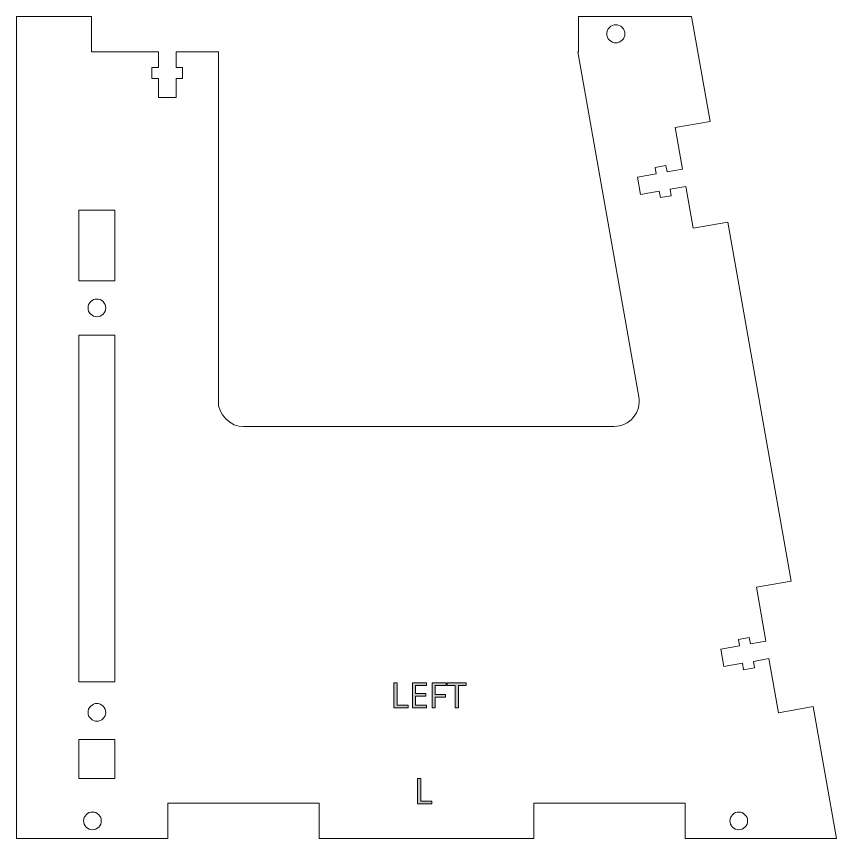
# Model space of a CAD drawing. Header units: inches. Extents: x 1.1 to 17.1, y 0.6 to 10.8.
# Drawn here: x 11.97 to 17.09, y 5.71 to 10.85 of the extents above; entities that cross this region are included whole.
import ezdxf

# ---------------------------------------------------------------- set-up
doc = ezdxf.new("R2010")
doc.units = ezdxf.units.IN
doc.header["$MEASUREMENT"] = 0
doc.layers.add('Layer 1', color=7, linetype='Continuous')
doc.layers.add('Layer 2', color=7, linetype='Continuous')

msp = doc.modelspace()

# ---------------------------------------------------------------- hatches: boundary and pattern name
at = {"layer": 'Layer 2', "true_color": 0xffffff}
h = msp.add_hatch(color=7, dxfattribs=at)
h.dxf.hatch_style = 2
h.paths.add_polyline_path([(14.3235, 6.5293), (14.3235, 6.6868), (14.3433, 6.6868), (14.3433, 6.547), (14.4121, 6.547), (14.4121, 6.5293)])
h = msp.add_hatch(color=7, dxfattribs=at)
h.dxf.hatch_style = 2
h.paths.add_polyline_path([(14.5271, 6.5293), (14.439, 6.5293), (14.439, 6.6868), (14.5271, 6.6868), (14.5271, 6.6693), (14.4589, 6.6693), (14.4589, 6.6202), (14.5231, 6.6202), (14.5231, 6.603), (14.4589, 6.603), (14.4589, 6.5467), (14.5271, 6.5467)])
h = msp.add_hatch(color=7, dxfattribs=at)
h.dxf.hatch_style = 2
h.paths.add_polyline_path([(14.5816, 6.5293), (14.5617, 6.5293), (14.5617, 6.6868), (14.6497, 6.6868), (14.6497, 6.6693), (14.5816, 6.6693), (14.5816, 6.6135), (14.6455, 6.6135), (14.6455, 6.5962), (14.5816, 6.5962)])
h = msp.add_hatch(color=7, dxfattribs=at)
h.dxf.hatch_style = 2
h.paths.add_polyline_path([(14.7261, 6.5293), (14.7062, 6.5293), (14.7062, 6.6693), (14.657, 6.6693), (14.657, 6.6868), (14.775, 6.6868), (14.775, 6.6693), (14.7261, 6.6693)])
h = msp.add_hatch(color=7, dxfattribs=at)
h.dxf.hatch_style = 2
h.paths.add_polyline_path([(14.4718, 5.9309), (14.4718, 6.0883), (14.4916, 6.0883), (14.4916, 5.9485), (14.5605, 5.9485), (14.5605, 5.9309)])

# ---------------------------------------------------------------- linework, layer by layer
at = {"layer": 'Layer 1', "color": 5, "lineweight": 9, "true_color": 0x0000ff}
for points in [[(12.3583, 9.196), (12.5827, 9.196), (12.5827, 9.637), (12.3583, 9.637), (12.3583, 9.196)], [(12.3583, 6.6932), (12.5827, 6.6932), (12.5827, 8.8574), (12.3583, 8.8574), (12.3583, 6.6932)], [(12.3583, 6.0883), (12.5827, 6.0883), (12.5827, 6.3324), (12.3583, 6.3324), (12.3583, 6.0883)]]:
    msp.add_lwpolyline(points, dxfattribs=at)
for points, knots in [([(15.6971, 8.2868), (15.7417, 8.286), (15.7898, 8.3084), (15.8178, 8.343), (15.847, 8.3766), (15.8607, 8.4279), (15.8522, 8.4716), (15.8522, 8.4716), (15.4724, 10.6254), (15.4724, 10.6254), (15.4724, 10.6254), (15.4764, 10.6254), (15.4764, 10.6254), (15.4764, 10.6254), (15.4764, 10.8458), (15.4764, 10.8458), (15.4764, 10.8458), (16.1811, 10.8458), (16.1811, 10.8458), (16.1811, 10.8458), (16.2966, 10.1906), (16.2966, 10.1906), (16.2966, 10.1906), (16.0795, 10.1523), (16.0795, 10.1523), (16.0795, 10.1523), (16.1253, 9.8925), (16.1253, 9.8925), (16.1253, 9.8925), (16.0284, 9.8754), (16.0284, 9.8754), (16.0284, 9.8754), (16.0214, 9.9152), (16.0214, 9.9152), (16.0214, 9.9152), (15.9535, 9.9032), (15.9535, 9.9032), (15.9535, 9.9032), (15.9605, 9.8635), (15.9605, 9.8635), (15.9605, 9.8635), (15.8442, 9.843), (15.8442, 9.843), (15.8442, 9.843), (15.8634, 9.7344), (15.8634, 9.7344), (15.8634, 9.7344), (15.9797, 9.7549), (15.9797, 9.7549), (15.9797, 9.7549), (15.9867, 9.7152), (15.9867, 9.7152), (15.9867, 9.7152), (16.0545, 9.7271), (16.0545, 9.7271), (16.0545, 9.7271), (16.0475, 9.7669), (16.0475, 9.7669), (16.0475, 9.7669), (16.1445, 9.784), (16.1445, 9.784), (16.1445, 9.784), (16.1903, 9.5242), (16.1903, 9.5242), (16.1903, 9.5242), (16.4074, 9.5625), (16.4074, 9.5625), (16.4074, 9.5625), (16.8025, 7.3215), (16.8025, 7.3215), (16.8025, 7.3215), (16.5854, 7.2832), (16.5854, 7.2832), (16.5854, 7.2832), (16.6449, 6.9459), (16.6449, 6.9459), (16.6449, 6.9459), (16.548, 6.9288), (16.548, 6.9288), (16.548, 6.9288), (16.541, 6.9685), (16.541, 6.9685), (16.541, 6.9685), (16.4731, 6.9565), (16.4731, 6.9565), (16.4731, 6.9565), (16.4801, 6.9168), (16.4801, 6.9168), (16.4801, 6.9168), (16.3638, 6.8963), (16.3638, 6.8963), (16.3638, 6.8963), (16.3829, 6.7877), (16.3829, 6.7877), (16.3829, 6.7877), (16.4993, 6.8082), (16.4993, 6.8082), (16.4993, 6.8082), (16.5063, 6.7685), (16.5063, 6.7685), (16.5063, 6.7685), (16.5741, 6.7805), (16.5741, 6.7805), (16.5741, 6.7805), (16.5671, 6.8202), (16.5671, 6.8202), (16.5671, 6.8202), (16.664, 6.8373), (16.664, 6.8373), (16.664, 6.8373), (16.7235, 6.5), (16.7235, 6.5), (16.7235, 6.5), (16.9406, 6.5383), (16.9406, 6.5383), (16.9406, 6.5383), (17.0859, 5.7143), (17.0859, 5.7143), (17.0859, 5.7143), (16.141, 5.7143), (16.141, 5.7143), (16.141, 5.7143), (16.141, 5.9348), (16.141, 5.9348), (16.141, 5.9348), (15.1965, 5.9348), (15.1965, 5.9348), (15.1965, 5.9348), (15.1965, 5.7143), (15.1965, 5.7143), (15.1965, 5.7143), (13.8579, 5.7143), (13.8579, 5.7143), (13.8579, 5.7143), (13.8579, 5.9348), (13.8579, 5.9348), (13.8579, 5.9348), (12.9134, 5.9348), (12.9134, 5.9348), (12.9134, 5.9348), (12.9134, 5.7143), (12.9134, 5.7143), (12.9134, 5.7143), (11.9685, 5.7143), (11.9685, 5.7143), (11.9685, 5.7143), (11.9685, 10.8458), (11.9685, 10.8458), (11.9685, 10.8458), (12.437, 10.8458), (12.437, 10.8458), (12.437, 10.8458), (12.437, 10.6254), (12.437, 10.6254), (12.437, 10.6254), (12.8543, 10.6254), (12.8543, 10.6254), (12.8543, 10.6254), (12.8543, 10.5269), (12.8543, 10.5269), (12.8543, 10.5269), (12.814, 10.5269), (12.814, 10.5269), (12.814, 10.5269), (12.814, 10.458), (12.814, 10.458), (12.814, 10.458), (12.8543, 10.458), (12.8543, 10.458), (12.8543, 10.458), (12.8543, 10.3399), (12.8543, 10.3399), (12.8543, 10.3399), (12.9646, 10.3399), (12.9646, 10.3399), (12.9646, 10.3399), (12.9646, 10.458), (12.9646, 10.458), (12.9646, 10.458), (13.0049, 10.458), (13.0049, 10.458), (13.0049, 10.458), (13.0049, 10.5269), (13.0049, 10.5269), (13.0049, 10.5269), (12.9646, 10.5269), (12.9646, 10.5269), (12.9646, 10.5269), (12.9646, 10.6254), (12.9646, 10.6254), (12.9646, 10.6254), (13.2283, 10.6254), (13.2283, 10.6254), (13.2283, 10.6254), (13.2283, 8.4443), (13.2283, 8.4443), (13.2205, 8.3668), (13.3083, 8.2789), (13.3858, 8.2868), (13.3858, 8.2868), (15.6971, 8.2868), (15.6971, 8.2868)], [0, 0, 0, 0, 1, 1, 1, 2, 2, 2, 3, 3, 3, 4, 4, 4, 5, 5, 5, 6, 6, 6, 7, 7, 7, 8, 8, 8, 9, 9, 9, 10, 10, 10, 11, 11, 11, 12, 12, 12, 13, 13, 13, 14, 14, 14, 15, 15, 15, 16, 16, 16, 17, 17, 17, 18, 18, 18, 19, 19, 19, 20, 20, 20, 21, 21, 21, 22, 22, 22, 23, 23, 23, 24, 24, 24, 25, 25, 25, 26, 26, 26, 27, 27, 27, 28, 28, 28, 29, 29, 29, 30, 30, 30, 31, 31, 31, 32, 32, 32, 33, 33, 33, 34, 34, 34, 35, 35, 35, 36, 36, 36, 37, 37, 37, 38, 38, 38, 39, 39, 39, 40, 40, 40, 41, 41, 41, 42, 42, 42, 43, 43, 43, 44, 44, 44, 45, 45, 45, 46, 46, 46, 47, 47, 47, 48, 48, 48, 49, 49, 49, 50, 50, 50, 51, 51, 51, 52, 52, 52, 53, 53, 53, 54, 54, 54, 55, 55, 55, 56, 56, 56, 57, 57, 57, 58, 58, 58, 59, 59, 59, 60, 60, 60, 61, 61, 61, 62, 62, 62, 63, 63, 63, 64, 64, 64, 65, 65, 65, 66, 66, 66, 67, 67, 67, 67]), ([(15.7648, 10.7376), (15.7676, 10.7652), (15.7363, 10.7965), (15.7087, 10.7937), (15.6811, 10.7965), (15.6498, 10.7652), (15.6526, 10.7376), (15.6498, 10.71), (15.6811, 10.6787), (15.7087, 10.6815), (15.7363, 10.6787), (15.7676, 10.71), (15.7648, 10.7376)], [0, 0, 0, 0, 1, 1, 1, 2, 2, 2, 3, 3, 3, 4, 4, 4, 4]), ([(12.4154, 9.0267), (12.4126, 8.9996), (12.4434, 8.9689), (12.4705, 8.9716), (12.4976, 8.9689), (12.5283, 8.9996), (12.5256, 9.0267), (12.5283, 9.0539), (12.4976, 9.0846), (12.4705, 9.0819), (12.4434, 9.0846), (12.4126, 9.0539), (12.4154, 9.0267)], [0, 0, 0, 0, 1, 1, 1, 2, 2, 2, 3, 3, 3, 4, 4, 4, 4]), ([(12.4154, 6.5017), (12.4126, 6.4746), (12.4434, 6.4439), (12.4705, 6.4466), (12.4976, 6.4439), (12.5283, 6.4746), (12.5256, 6.5017), (12.5283, 6.5289), (12.4976, 6.5596), (12.4705, 6.5569), (12.4434, 6.5596), (12.4126, 6.5289), (12.4154, 6.5017)], [0, 0, 0, 0, 1, 1, 1, 2, 2, 2, 3, 3, 3, 4, 4, 4, 4]), ([(12.3878, 5.8246), (12.385, 5.7974), (12.4158, 5.7667), (12.4429, 5.7694), (12.47, 5.7667), (12.5008, 5.7974), (12.498, 5.8246), (12.5008, 5.8517), (12.47, 5.8824), (12.4429, 5.8797), (12.4158, 5.8824), (12.385, 5.8517), (12.3878, 5.8246)], [0, 0, 0, 0, 1, 1, 1, 2, 2, 2, 3, 3, 3, 4, 4, 4, 4]), ([(16.4206, 5.8246), (16.4178, 5.7974), (16.4486, 5.7667), (16.4757, 5.7694), (16.5028, 5.7667), (16.5336, 5.7974), (16.5308, 5.8246), (16.5336, 5.8517), (16.5028, 5.8824), (16.4757, 5.8797), (16.4486, 5.8824), (16.4178, 5.8517), (16.4206, 5.8246)], [0, 0, 0, 0, 1, 1, 1, 2, 2, 2, 3, 3, 3, 4, 4, 4, 4])]:
    msp.add_open_spline(points, degree=3, knots=knots, dxfattribs=at)
at = {"layer": 'Layer 2', "lineweight": 0}
for points in [[(14.3235, 6.5293), (14.3235, 6.6868), (14.3433, 6.6868), (14.3433, 6.547), (14.4121, 6.547), (14.4121, 6.5293), (14.3235, 6.5293)], [(14.5271, 6.5293), (14.439, 6.5293), (14.439, 6.6868), (14.5271, 6.6868), (14.5271, 6.6693), (14.4589, 6.6693), (14.4589, 6.6202), (14.5231, 6.6202), (14.5231, 6.603), (14.4589, 6.603), (14.4589, 6.5467), (14.5271, 6.5467), (14.5271, 6.5293)], [(14.5816, 6.5293), (14.5617, 6.5293), (14.5617, 6.6868), (14.6497, 6.6868), (14.6497, 6.6693), (14.5816, 6.6693), (14.5816, 6.6135), (14.6455, 6.6135), (14.6455, 6.5962), (14.5816, 6.5962), (14.5816, 6.5293)], [(14.7261, 6.5293), (14.7062, 6.5293), (14.7062, 6.6693), (14.657, 6.6693), (14.657, 6.6868), (14.775, 6.6868), (14.775, 6.6693), (14.7261, 6.6693), (14.7261, 6.5293)], [(14.4718, 5.9309), (14.4718, 6.0883), (14.4916, 6.0883), (14.4916, 5.9485), (14.5605, 5.9485), (14.5605, 5.9309), (14.4718, 5.9309)]]:
    msp.add_lwpolyline(points, dxfattribs=at)

doc.saveas('drawing.dxf')
